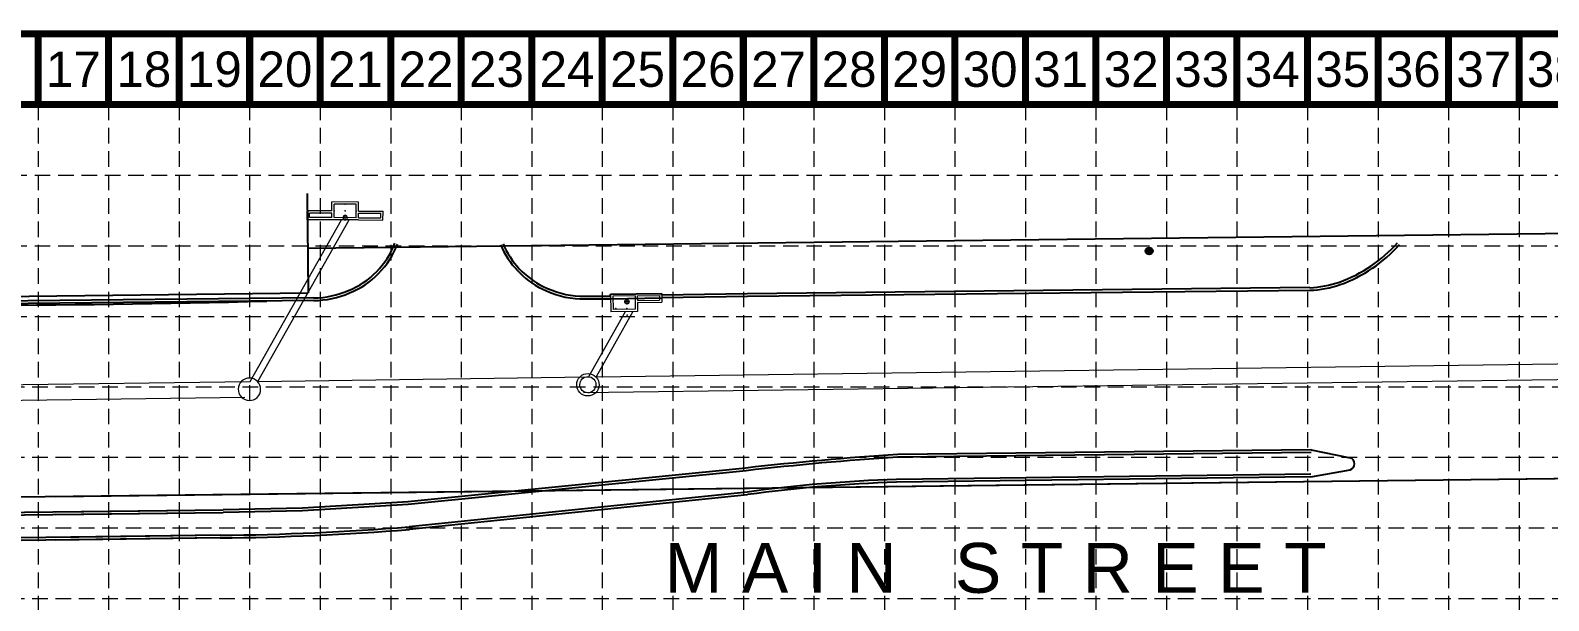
# Model space of a CAD drawing. Header units: feet. Extents: x -1048 to -33, y 2514 to 3149.
# Drawn here: x -779.7 to -438.8, y 3020.8 to 3148.7 of the extents above; entities that cross this region are included whole.
import ezdxf
from ezdxf.enums import TextEntityAlignment as Align

# ---------------------------------------------------------------- set-up
doc = ezdxf.new("R2010")
doc.units = ezdxf.units.FT
doc.header["$LTSCALE"] = 20
doc.header["$MEASUREMENT"] = 0
for name, pattern in [('CENTER2', [1.125, 0.75, -0.125, 0.125, -0.125]), ('HIDDEN', [0.375, 0.25, -0.125]), ('HIDDEN2', [0.1875, 0.125, -0.0625]), ('PHANTOM2', [1.25, 0.625, -0.125, 0.125, -0.125, 0.125, -0.125])]:
    doc.linetypes.add(name, pattern=pattern)
doc.layers.add('120', color=2, linetype='Continuous', lineweight=30)
for name, color, linetype in [('BASE', 7, 'Continuous'), ('BOUND-ADJ', 3, 'PHANTOM2'), ('E_CURB', 7, 'Continuous'), ('E_GUT', 8, 'HIDDEN2'), ('EX_INLETS_MANHOLES', 8, 'HIDDEN2'), ('EX_P_POLE', 120, 'Continuous'), ('EX_ROW_CL', 7, 'CENTER2'), ('EX_STM_SEW', 8, 'HIDDEN'), ('GRID', 254, 'HIDDEN')]:
    doc.layers.add(name, color=color, linetype=linetype)
doc.styles.get("Standard").update_dxf_attribs({"font": 'ARIAL.TTF'})

# ---------------------------------------------------------------- blocks, each defined once
blk = doc.blocks.new('global-pp')
blk.add_hatch(color=256).paths.add_polyline_path([(-0.04, 0, 1), (0.04, 0, 1)])
blk.add_circle((0, 0), 0.04)

msp = doc.modelspace()

# ---------------------------------------------------------------- linework, layer by layer
at = {"layer": 'BASE', "const_width": 1.58}
for points in [[(-1047.12, 2514.59), (-33.79, 2514.59), (-33.79, 3147.93), (-1047.12, 3147.93)], [(-1031.32, 2530.42), (-49.58, 2530.39), (-49.6, 3132.1), (-1031.13, 3132.12)]]:
    msp.add_lwpolyline(points, close=True, dxfattribs=at)
for points in [[(-777.96, 3132.09), (-777.96, 3147.93)], [(-762.12, 3132.09), (-762.12, 3147.93)], [(-746.29, 3132.09), (-746.29, 3147.93)], [(-730.46, 3132.09), (-730.46, 3147.93)], [(-714.62, 3132.09), (-714.62, 3147.93)], [(-698.79, 3132.09), (-698.79, 3147.93)], [(-682.96, 3132.09), (-682.96, 3147.93)], [(-667.12, 3132.09), (-667.12, 3147.93)], [(-651.29, 3132.09), (-651.29, 3147.93)], [(-635.46, 3132.09), (-635.46, 3147.93)], [(-619.62, 3132.09), (-619.62, 3147.93)], [(-603.79, 3132.09), (-603.79, 3147.93)], [(-587.96, 3132.09), (-587.96, 3147.93)], [(-572.12, 3132.09), (-572.12, 3147.93)], [(-556.29, 3132.09), (-556.29, 3147.93)], [(-540.46, 3132.09), (-540.46, 3147.93)], [(-524.62, 3132.09), (-524.62, 3147.93)], [(-508.79, 3132.09), (-508.79, 3147.93)], [(-492.96, 3132.09), (-492.96, 3147.93)], [(-477.12, 3132.09), (-477.12, 3147.93)], [(-461.29, 3132.09), (-461.29, 3147.93)], [(-445.46, 3132.09), (-445.46, 3147.93)]]:
    msp.add_lwpolyline(points, dxfattribs=at)
at = {"layer": 'BOUND-ADJ', "color": 7, "linetype": 'Continuous'}
msp.add_line((-717.56, 3112.11), (-717.3, 3089.82), dxfattribs=at)
for points in [[(-717.42, 3099.82), (-161.78, 3106.45)], [(-717.42, 3099.82), (-161.78, 3106.45)], [(-974.28, 3086.76), (-717.3, 3089.82)]]:
    msp.add_lwpolyline(points, dxfattribs=at)
at = {"layer": 'E_CURB', "color": 7, "linetype": 'Continuous'}
for p, q in [((-716.06, 3088.69), (-814.16, 3087.64)), ((-656.31, 3089.05), (-649.43, 3089.11)), ((-649.43, 3089.53), (-637.93, 3089.71)), ((-649.43, 3089.11), (-649.43, 3089.53)), ((-637.92, 3089.29), (-637.93, 3089.71)), ((-618.73, 3089.64), (-637.92, 3089.29)), ((-492.47, 3090.99), (-618.73, 3089.64)), ((-492.13, 3054.61), (-483.39, 3052.81)), ((-492.12, 3054.01), (-584.97, 3052.96)), ((-619, 3049.92), (-694.86, 3042.35)), ((-492.18, 3049.11), (-585.23, 3047.94)), ((-492.19, 3048.51), (-483.38, 3050.15)), ((-618.78, 3045.14), (-694.65, 3037.33)), ((-718.6, 3040.91), (-736.38, 3040.55)), ((-694.86, 3042.35), (-718.6, 3040.91)), ((-812.55, 3039.64), (-736.38, 3040.55)), ((-773.96, 3040.1), (-736.38, 3040.55)), ((-737.05, 3035.44), (-812.36, 3034.41)), ((-737.05, 3035.44), (-773.96, 3034.93))]:
    msp.add_line(p, q, dxfattribs=at)
for centre, radius, start, end in [((-715.19, 3107.56), 18.55, 291.9085, 339.2804), ((-656.15, 3108.22), 18.92, 202.8967, 243.6696), ((-497, 3122.92), 32.67, 290.0607, 317.9799), ((-493.76, 3116.45), 25.5, 272.9014, 288.1961), ((-716.37, 3109.3), 20.61, 270.8536, 293.1259), ((-655.22, 3109.43), 20.4, 242.845, 266.9514), ((-539.64, 2353.74), 700.69, 93.70875, 96.50345), ((-483.75, 3051.48), 1.38, 285.6237, 74.8371), ((-575.48, 2728.65), 319.44, 91.7489, 97.7918), ((-743.12, 3648.06), 612.66, 270.56764, 274.53847)]:
    msp.add_arc(centre, radius, start, end, dxfattribs=at)
at = {"layer": 'E_GUT', "color": 7, "linetype": 'Continuous'}
for p, q in [((-656.3, 3088.45), (-649.42, 3088.51)), ((-649.42, 3088.51), (-637.91, 3088.69)), ((-618.71, 3089.04), (-637.91, 3088.69)), ((-492.46, 3090.39), (-618.71, 3089.04)), ((-716.05, 3088.09), (-814.27, 3087.04)), ((-492.13, 3054.61), (-584.97, 3053.56)), ((-619.06, 3050.52), (-694.92, 3042.95)), ((-492.19, 3048.51), (-585.21, 3047.34)), ((-618.7, 3044.54), (-694.58, 3036.73)), ((-812.57, 3040.24), (-736.38, 3041.15)), ((-773.96, 3040.7), (-736.38, 3041.15)), ((-718.61, 3041.51), (-736.38, 3041.15)), ((-694.9, 3042.95), (-718.61, 3041.51)), ((-737.05, 3034.84), (-812.34, 3033.81)), ((-737.05, 3034.84), (-773.96, 3034.33))]:
    msp.add_line(p, q, dxfattribs=at)
for centre, radius, start, end in [((-715.19, 3107.56), 19.15, 291.9453, 339.2809), ((-656.15, 3108.22), 19.52, 202.8967, 243.6696), ((-497, 3122.92), 33.27, 290.0607, 317.9799), ((-716.37, 3109.3), 21.21, 270.8536, 293.1259), ((-655.23, 3109.4), 20.98, 242.8601, 267.0754), ((-493.76, 3116.44), 26.08, 272.8989, 288.2465), ((-801.99, 6017.92), 2930.91, 268.78177, 271.47356), ((-539.79, 2355.27), 699.75, 93.70172, 96.50449), ((-575.48, 2728.65), 318.84, 91.7489, 97.7918), ((-743.12, 3647.92), 613.12, 270.56761, 274.54044)]:
    msp.add_arc(centre, radius, start, end, dxfattribs=at)
at = {"layer": 'EX_INLETS_MANHOLES', "color": 5, "linetype": 'Continuous', "lineweight": 0}
for p, q in [((-712.02, 3108.22), (-712.01, 3110.22)), ((-706.01, 3110.19), (-712.01, 3110.22)), ((-711.52, 3106.71), (-711.51, 3109.71)), ((-706.51, 3109.69), (-711.51, 3109.71)), ((-706.52, 3106.69), (-706.51, 3109.69)), ((-706.02, 3108.19), (-706.01, 3110.19)), ((-712.02, 3108.22), (-717.52, 3108.24)), ((-717.52, 3106.24), (-717.52, 3108.24)), ((-712.02, 3106.22), (-717.52, 3106.24)), ((-712.02, 3107.72), (-717.02, 3107.74)), ((-717.02, 3106.74), (-717.02, 3107.74)), ((-712.02, 3106.72), (-717.02, 3106.74)), ((-712.02, 3106.72), (-712.02, 3107.72)), ((-706.03, 3106.19), (-712.02, 3106.22)), ((-706.52, 3106.69), (-711.52, 3106.71)), ((-708.52, 3106.7), (-709.52, 3106.71)), ((-709.02, 3106.2), (-709.02, 3107.2)), ((-706.03, 3106.19), (-700.53, 3106.17)), ((-706.02, 3108.19), (-700.52, 3108.17)), ((-706.02, 3107.69), (-701.02, 3107.67)), ((-706.02, 3106.69), (-706.02, 3107.69)), ((-706.02, 3106.69), (-701.02, 3106.67)), ((-701.02, 3106.67), (-701.02, 3107.67)), ((-700.53, 3106.17), (-700.52, 3108.17)), ((-643.43, 3089.63), (-649.43, 3089.55)), ((-649.43, 3089.55), (-649.38, 3085.55)), ((-643.92, 3089.13), (-648.92, 3089.06)), ((-648.92, 3089.06), (-648.88, 3086.06)), ((-645.77, 3088.33), (-645.76, 3087.33)), ((-643.92, 3089.13), (-643.88, 3086.13)), ((-643.43, 3089.63), (-637.93, 3089.71)), ((-643.42, 3089.13), (-638.42, 3089.2)), ((-643.42, 3089.13), (-643.41, 3088.13)), ((-638.42, 3089.2), (-638.41, 3088.2)), ((-637.93, 3089.71), (-637.9, 3087.71)), ((-643.38, 3085.63), (-649.38, 3085.55)), ((-643.88, 3086.13), (-648.88, 3086.06)), ((-645.26, 3087.84), (-646.26, 3087.83)), ((-643.41, 3088.13), (-638.41, 3088.2)), ((-643.4, 3087.63), (-637.9, 3087.71)), ((-643.4, 3087.63), (-643.38, 3085.63))]:
    msp.add_line(p, q, dxfattribs=at)
at = {"layer": 'EX_INLETS_MANHOLES', "color": 5, "linetype": 'Continuous', "lineweight": 0, "extrusion": (0, 0, -1)}
for centre, major_axis in [((-709.02, 3106.7), (-0.347, 0.36)), ((-730.51, 3068.19), (-1.75, 1.81))]:
    msp.add_ellipse(centre, major_axis=major_axis, ratio=1, dxfattribs=at)
at = {"layer": 'EX_INLETS_MANHOLES', "color": 5, "linetype": 'Continuous', "lineweight": 0}
for centre, major_axis in [((-645.76, 3087.83), (0.36, 0.347)), ((-654.52, 3069.21), (-1.75, 1.81)), ((-654.52, 3069.21), (-1.26, 1.3))]:
    msp.add_ellipse(centre, major_axis=major_axis, ratio=1, dxfattribs=at)
for p in [(-709.01, 3109.7), (-711.52, 3108.21), (-709.02, 3108.2), (-709.02, 3107.2), (-709.02, 3107.2), (-709.02, 3106.7), (-706.52, 3108.19), (-648.24, 3086.3), (-645.76, 3087.83), (-645.76, 3087.33), (-645.76, 3087.33), (-645.74, 3086.33), (-645.72, 3084.83)]:
    msp.add_point(p, dxfattribs=at)
at = {"layer": 'EX_ROW_CL', "color": 7, "linetype": 'Continuous'}
for points in [[(-989.92, 3041.57), (-161.12, 3051.46)], [(-989.92, 3041.57), (-161.12, 3051.46)], [(-773.96, 3044.15), (-207.18, 3050.91)]]:
    msp.add_lwpolyline(points, dxfattribs=at)
at = {"layer": 'EX_STM_SEW', "color": 5, "linetype": 'Continuous', "lineweight": 0}
for p, q in [((-730.38, 3069.95), (-709.87, 3106.21)), ((-728.64, 3069.97), (-708.15, 3106.2)), ((-646.15, 3085.6), (-654.39, 3070.96)), ((-644.42, 3085.62), (-652.66, 3070.99)), ((-652.66, 3070.99), (-386.25, 3074.56)), ((-904.27, 3067.61), (-730.38, 3069.95)), ((-728.64, 3069.97), (-654.39, 3070.96)), ((-655.51, 3067.45), (-382.46, 3071.11)), ((-904.22, 3064.11), (-731.51, 3066.43))]:
    msp.add_line(p, q, dxfattribs=at)
at = {"layer": 'GRID', "color": 252, "linetype": 'HIDDEN', "lineweight": 0, "ltscale": 0.7}
for p, q in [((-777.96, 3132.09), (-777.96, 2577.86)), ((-762.12, 3132.09), (-762.12, 2577.86)), ((-746.29, 3132.09), (-746.29, 2577.86)), ((-730.46, 3132.09), (-730.46, 2577.86)), ((-714.62, 3132.09), (-714.62, 2577.86)), ((-698.79, 3132.09), (-698.79, 2577.86)), ((-682.96, 3132.09), (-682.96, 2577.86)), ((-667.12, 3132.09), (-667.12, 2577.86)), ((-651.29, 3132.09), (-651.29, 2577.86)), ((-635.46, 3132.09), (-635.46, 2577.86)), ((-619.62, 3132.09), (-619.62, 2577.86)), ((-603.79, 3132.09), (-603.79, 2577.86)), ((-587.96, 3132.09), (-587.96, 2577.86)), ((-572.12, 3132.09), (-572.12, 2577.86)), ((-556.29, 3132.09), (-556.29, 2577.86)), ((-540.46, 3132.09), (-540.46, 2577.86)), ((-524.62, 3132.09), (-524.62, 2577.86)), ((-508.79, 3132.09), (-508.79, 2577.86)), ((-492.96, 3132.09), (-492.96, 2577.86)), ((-477.12, 3132.09), (-477.12, 2577.86)), ((-461.29, 3132.09), (-461.29, 2577.86)), ((-445.46, 3132.09), (-445.46, 2577.86)), ((-1030.71, 3116.21), (-49.04, 3116.21)), ((-1030.71, 3100.37), (-49.04, 3100.37)), ((-1030.71, 3084.54), (-49.04, 3084.54)), ((-1031.29, 3068.76), (-49.62, 3068.76)), ((-1031.29, 3052.93), (-49.62, 3052.93)), ((-1031.29, 3037.09), (-49.62, 3037.09)), ((-1031.29, 3021.26), (-49.62, 3021.26))]:
    msp.add_line(p, q, dxfattribs=at)

# ---------------------------------------------------------------- block references
at = {"layer": 'EX_P_POLE', "color": 7, "linetype": 'Continuous', "xscale": 20, "yscale": 20}
msp.add_blockref('global-pp', (-528.51, 3099.21), dxfattribs=at)

# ---------------------------------------------------------------- texts
at = {"layer": '120', "color": 7, "linetype": 'Continuous', "insert": (-563.01, 3033.72), "char_height": 8.96, "width": 289.7837, "attachment_point": 2}
msp.add_mtext('{\\H1.25x;M A I N   S T R E E T}', dxfattribs=at)
at = {"layer": 'BASE'}
for s, p in [('17', (-770.04, 3140.01)), ('18', (-754.21, 3140.01)), ('19', (-738.37, 3140.01)), ('20', (-722.54, 3140.01)), ('21', (-706.71, 3140.01)), ('22', (-690.87, 3140.01)), ('23', (-675.04, 3140.01)), ('24', (-659.21, 3140.01)), ('25', (-643.37, 3140.01)), ('26', (-627.54, 3140.01)), ('27', (-611.71, 3140.01)), ('28', (-595.87, 3140.01)), ('29', (-580.04, 3140.01)), ('30', (-564.21, 3140.01)), ('31', (-548.37, 3140.01)), ('32', (-532.54, 3140.01)), ('33', (-516.71, 3140.01)), ('34', (-500.87, 3140.01)), ('35', (-485.04, 3140.01)), ('36', (-469.21, 3140.01)), ('37', (-453.37, 3140.01)), ('38', (-437.54, 3140.01))]:
    msp.add_text(s, height=7.917, dxfattribs=at).set_placement(p, align=Align.MIDDLE_CENTER)

doc.saveas('drawing.dxf')
